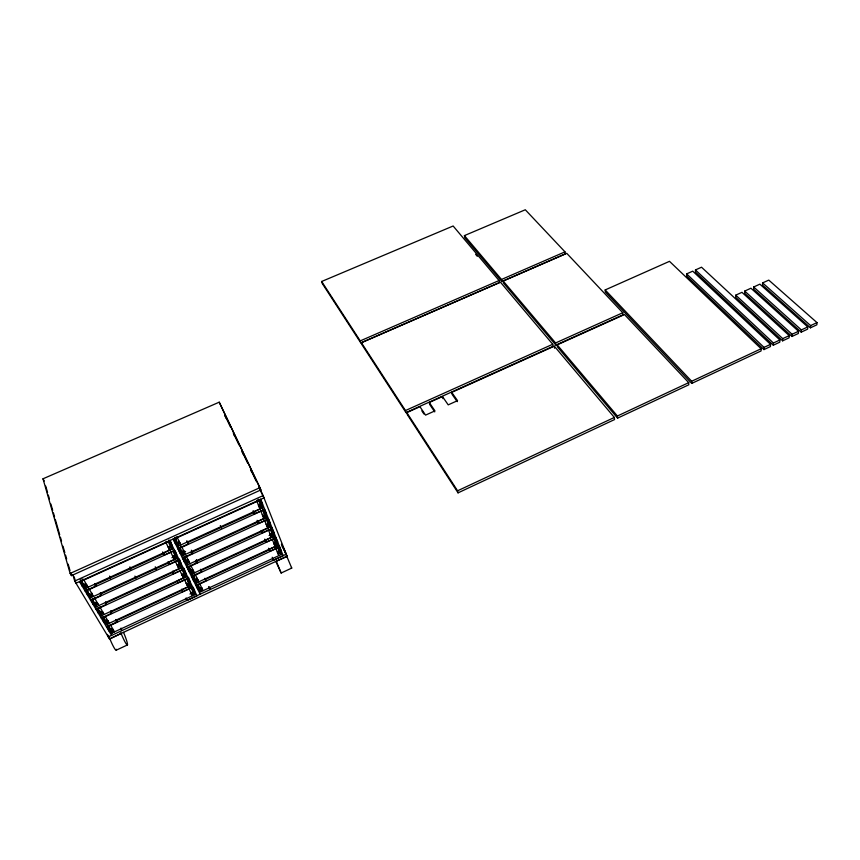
<?xml version="1.0" encoding="UTF-8"?>
<svg xmlns="http://www.w3.org/2000/svg" width="860" height="860" viewBox="0 0 860 860"><rect width="100%" height="100%" fill="white"/><g stroke="black" fill="none" stroke-linecap="round" stroke-linejoin="round"><path stroke-width="1.29" d="M735.751 295.163L735.73 297.323L782.664 340.829L789.104 337.819L789.211 335.615L741.965 292.325L735.751 295.163L782.761 338.636L782.664 340.829M744.728 291.067L744.695 293.238L791.963 336.475L798.381 333.476L798.51 331.261L750.93 288.229L744.728 291.067L792.071 334.271L791.963 336.475M753.683 286.982L753.639 289.154L801.23 332.132L807.637 329.144L807.766 326.929L759.864 284.165L753.683 286.982L801.359 329.928L801.23 332.132M762.605 282.908L762.54 285.09L810.475 327.81L816.85 324.822L817 322.608L768.765 280.102L762.605 282.908L810.614 325.596L810.475 327.81M761.132 348.752L761.078 350.944L691.73 383.42L605.354 292.045L605.171 289.938L669.488 261.332L761.132 348.752L691.676 381.26L691.73 383.42M763.97 349.59L764.035 347.397L686.635 273.888L692.741 271.158L770.528 344.355L770.452 346.548L763.97 349.59L686.699 276.028L686.635 273.888M773.333 345.204L773.409 343.011L695.45 269.943L701.524 267.213L779.88 339.979L779.794 342.173L773.333 345.204L695.493 272.082L695.45 269.943M284.294 550.389L291.733 568.073L281.156 573.029L276.329 561.343M451.715 392.386L457.541 400.652L448.221 404.866L442.459 396.557L429.28 402.502L434.945 410.876L425.56 415.122L419.949 406.694L406.812 412.617L407.339 414.66L458.058 492.855L614.534 419.572L614.352 417.444L554.324 346.161L451.715 392.386L452.156 394.45L457.251 401.685M617.587 418.143L688.774 384.807L688.709 382.646L624.489 314.545L557.194 344.86L557.463 346.967L617.587 418.143L617.394 416.014L557.194 344.86M116.304 650.149L127.484 644.925M458.058 492.855L457.584 490.802L614.352 417.444M617.394 416.014L688.709 382.646M764.035 347.397L770.528 344.355M773.409 343.011L779.88 339.979M782.761 338.636L789.211 335.615M792.071 334.271L798.51 331.261M801.359 329.928L807.766 326.929M810.614 325.596L817 322.608M108.414 625.22L109.972 630.348L108.876 630.864L107.306 625.725M197.026 584.058L198.961 589.046L197.886 589.541L195.962 584.553M200.627 588.089L201.702 587.595M112.466 630.993L112.198 630.122L113.305 629.617L113.574 630.487L112.466 630.993L111.692 629.692L112.8 629.176M109.972 630.348L111.66 633.175L195.08 594.561L193.65 591.669L194.725 591.175L193.285 587.423M201.691 587.907L200.627 588.412L200.305 587.584L201.272 589.745L202.347 589.25L202.025 588.423L200.95 588.917L201.272 589.745M198.961 589.046L200.38 591.938L281.446 554.42L280.263 551.464L281.306 550.98L279.027 546.132M189.963 594.024L192.393 592.895L192.704 593.722L191.629 594.228L190.651 592.056L190.974 592.895L192.038 592.389L192.704 593.722M279.231 553.539L278.188 554.023L277.812 553.227L278.855 552.743L279.231 553.539L278.307 551.378L278.683 552.174L277.64 552.658L277.264 551.862M186.147 598.711L187.039 600.474L197.026 595.829L169.743 540.639M272.212 557.259L273.501 560.258L283.209 555.754L260.698 499.348M109.456 638.883L287.057 556.205M72.864 574.652L74.702 581.048L109.585 639.098L120.776 633.616M259.075 487.168L263.085 495.607L287.143 556.42L276.35 561.182M103.254 616.534L104.812 621.683L103.705 622.188L102.146 617.05M192.683 575.168L194.607 580.156L193.532 580.661L191.608 575.673M107.339 622.339L107.07 621.479L108.177 620.963L108.446 621.834L107.339 622.339L106.554 621.017L107.661 620.501M273.985 543.595L275.039 543.111L275.598 544.498L274.544 544.982L274.168 544.187L275.221 543.703M279.618 546.756L269.825 551.292L269.072 549.454L277.834 545.401L276.63 542.391L277.683 541.908L275.404 537.059M187.674 583.22L188.308 584.886L187.222 585.38L186.91 584.553L187.985 584.047M197.703 579.554L196.628 580.048L196.951 580.876L198.026 580.382L197.048 578.189L197.37 579.027L196.284 579.522L196.951 580.876M104.812 621.683L106.522 624.553L190.114 585.843L187.265 578.361M194.607 580.156L196.048 583.101L277.242 545.509L274.458 538.553L193.253 576.039L196.585 582.854L194.177 576.641M188.319 579.479L190.705 585.735L181.697 589.906L182.6 591.701L192.683 587.036M116.111 620.791L182.245 590.154M205.293 579.489L269.105 549.938M189.78 587.649L188.705 588.143L192.35 595.668M276.705 547.379L275.651 547.863L278.78 555.495M106.457 626.822L116.788 622.038L115.993 619.479M195.854 585.402L205.884 580.747L204.906 578.275M98.019 607.719L99.567 612.857L98.438 613.384L96.9 608.235M102.437 611.686L101.319 612.202L102.114 613.545L103.243 613.029L102.974 612.159L101.856 612.675L102.114 613.545M182.825 573.674L183.148 574.512L182.051 575.017L181.729 574.179L182.739 576.393L183.825 575.888L183.513 575.05L182.417 575.555M188.265 566.138L190.189 571.126L189.093 571.631L187.168 566.633M192.973 569.986L191.877 570.481L191.554 569.653L192.554 571.868L193.64 571.362L193.317 570.535L192.231 571.04L192.554 571.868M275.963 537.607L266.095 542.165L265.332 540.295L274.157 536.221L272.942 533.168L274.007 532.684L271.717 527.836M269.083 535.63L271.524 534.501L271.9 535.296L270.835 535.791L270.47 534.995M183.169 577.049L184.255 576.544M271.083 536.522L272.136 536.027M99.567 612.857L101.297 615.782L185.663 576.877L182.814 569.395M190.189 571.126L191.651 574.114L273.566 536.339L270.739 529.265L188.802 566.933L192.199 573.867L189.307 566.407M183.879 570.513L186.254 576.759L177.16 580.962L178.084 582.779L188.254 578.092M110.994 612.03L177.74 581.242M200.993 570.513L266.589 540.252M101.243 618.082L111.671 613.277L110.876 610.718M191.457 576.447L201.584 571.771L200.606 569.298M177.16 565.009L178.267 564.504L178.966 565.912L177.859 566.417L178.181 567.256L179.278 566.74L178.643 565.074M92.686 598.743L94.224 603.892L93.095 604.419L91.579 599.345M183.76 556.947L185.685 561.935L184.588 562.44L182.664 557.452M97.126 602.709L95.997 603.226L96.804 604.601L97.943 604.086L97.674 603.204L96.546 603.731L96.804 604.601M177.482 565.848L178.579 565.342L178.267 564.504M272.255 528.309L262.289 532.888L261.515 530.996L270.427 526.9L269.191 523.794L270.266 523.31L267.976 518.451M188.856 561.365L187.76 561.87L188.082 562.709L189.178 562.203L188.856 561.365L188.179 559.967L188.501 560.795L187.394 561.3L187.072 560.473L188.082 562.709M268.148 525.954L267.073 526.449L266.707 525.654L267.772 525.159L268.148 525.954L267.567 524.525L266.493 525.009L266.127 524.213M94.224 603.892L95.997 606.859L181.137 567.75L177.816 559.021M185.685 561.935L187.179 564.977L269.836 527.008L266.955 519.827L184.287 557.688L187.727 564.73L184.846 557.269M178.407 558.882L181.739 567.643L172.559 571.857L173.494 573.717L183.76 568.997M105.683 603.172L173.258 572.126M195.295 561.999L262.891 530.942M95.944 609.202L106.468 604.365L105.672 601.807M186.996 567.342L197.209 562.655L196.23 560.172M85.065 590.971L95.793 586.079L95.008 583.521M177.826 548.68L188.232 543.939L187.254 541.456M162.648 551.926L164.077 555.108L174.526 550.346M253.388 511.442L254.506 513.871L264.654 509.249M182.513 551.12L183.631 550.615L184.32 552.045L184.642 552.883L183.535 553.388L182.836 551.959L183.954 551.453L183.631 550.615M87.645 590.906L88.795 594.776L87.645 595.292L85.774 588.96M179.192 547.605L181.116 552.593L179.998 553.109L178.084 548.11M268.492 518.86L258.43 523.461L257.645 521.536L266.643 517.419L265.375 514.269L266.46 513.775L264.171 508.926M92.289 594.109L91.149 594.625L91.407 595.496L92.547 594.98L91.461 592.712L91.73 593.583L90.579 594.099L91.407 595.496M171.925 557.71L174.333 556.613M185.62 551.453L183.212 552.55L183.535 553.388M174.655 557.452L173.537 557.957L172.516 555.689L172.828 556.528L173.946 556.022L174.655 557.452L174.021 555.775M264.332 516.452L263.246 516.946L262.88 516.15L263.955 515.656L264.332 516.452L263.74 515L262.666 515.484L262.289 514.688M88.795 594.776L90.59 597.797L176.526 558.484L173.688 550.991M181.116 552.593L182.632 555.689L266.041 517.537L263.106 510.227L179.675 548.271L183.18 555.431L180.783 549.217M174.29 550.851L177.138 558.366L167.872 562.601L168.829 564.493L179.181 559.753M100.394 594.12L168.592 562.902M190.834 552.733L257.828 522.074M185.061 556.345L186.168 555.839L189.92 563.719M90.558 600.162L101.179 595.303L100.383 592.733M182.449 558.086L192.758 553.367L191.361 550.228M166.786 541.445L165.668 541.961L169.603 550.067M175.805 537.36L176.924 536.844L180.793 544.971M257.731 500.165L256.635 500.671L260 508.883M81.754 580.339L83.269 585.488L82.108 586.015L80.249 579.672M85.914 586.24L85.656 585.37L86.806 584.843L87.075 585.714L85.914 586.24L85.075 584.821L86.226 584.295M168.098 547.046L169.226 546.541L169.947 547.992L168.818 548.497L168.506 547.659L169.635 547.154L169.947 547.992M174.548 538.102L176.461 543.101L175.343 543.606L173.43 538.618M254.506 513.871L253.711 511.915L262.784 507.776L261.505 504.573L262.59 504.078L260.3 499.23M179.708 542.563L178.59 543.079L178.912 543.907L180.03 543.402L178.998 541.112L179.321 541.94L178.203 542.456L178.912 543.907M260.075 505.992L258.989 506.486L259.354 507.282L260.451 506.787L259.849 505.304L258.763 505.809L258.387 505.013M83.269 585.488L85.097 588.562L171.85 549.045L168.538 540.306M176.461 543.101L177.999 546.24L262.182 507.894L259.204 500.466L174.999 538.704L178.557 545.982L175.354 537.629M163.11 553.195L172.462 548.927L169.141 540.166M94.901 584.95L163.959 553.485M187.416 542.789L255.226 511.893M87.892 589.132L89.042 588.616L93.45 596.485M180.471 546.938L181.589 546.423L185.394 554.42M70.144 573.448L259.946 487.652L219.225 402.179L43 478.794L70.144 573.448L71.455 575.63L260.849 489.942L259.946 487.652M74.702 581.048L263.085 495.607M405.985 412.585L405.469 410.542L552.722 344.258L500.456 282.188L361.415 342.699L361.974 344.72L405.985 412.585L553.001 346.365L552.722 344.258M555.872 345.075L555.592 342.968L622.78 312.739L566.751 253.334L503.175 281.005L503.498 283.069L555.872 345.075L622.941 314.857L622.78 312.739M321.661 281.478L360.243 340.893L499.058 280.532L499.402 282.596L360.802 342.914L322.242 283.456L321.661 281.478L453.134 225.997L499.058 280.532M464.411 235.608L501.498 279.468L564.988 251.862L565.224 253.947L501.831 281.532L464.776 237.639L464.411 235.608L525.299 209.765L564.988 251.862M102.738 618.394L102.394 617.523L102.77 618.318M605.171 289.938L691.676 381.26M503.175 281.005L555.592 342.968M475.601 254.291L477.311 256.312M107.855 627.005L107.618 626.478M434.719 411.886L429.753 404.555L429.28 402.502M421.851 410.854L423.948 414.015M361.415 342.699L405.469 410.542M406.812 412.617L457.584 490.802M282.402 546.702L282.757 547.261M291.368 567.46L291.733 568.073M79.485 581.618L111.585 635.411M95.729 602.355L96.546 603.731M112.198 630.122L111.424 628.821L111.692 629.692M87.978 587.251L83.506 579.253L82.345 579.78L82.087 578.909M98.814 605.569L94.482 597.808M104.103 614.491L99.835 606.848M105.361 616.609L109.295 623.263M114.401 631.896L110.263 624.478M85.398 584.499L86.312 586.025M94.686 584.198L95.793 586.079M100.093 593.443L101.179 595.303M105.404 602.538L106.468 604.365M110.628 611.481L111.671 613.277M115.756 620.275L116.788 622.038M120.808 628.918L121.819 630.649L121.023 628.101M43 478.794L44.258 480.987M281.156 573.029L275.813 561.419M186.91 584.553L186.233 583.188L186.545 584.026L187.63 583.521L188.308 584.886M174.311 559.495L170.43 551.518M178.934 568.761L175.107 560.903M180.03 570.976L183.481 577.877M187.953 586.842L184.244 579.221M172.462 548.927L170.903 545.788L172.022 545.283L170.129 540.274M177.138 558.366L175.601 555.28L176.719 554.764L175.29 551.013M181.739 567.643L180.234 564.601L181.331 564.096L179.428 559.097M186.254 576.759L184.782 573.781L185.868 573.276L183.965 568.277M190.705 585.735L189.254 582.8L190.339 582.295L188.426 577.296M171.85 549.045L168.237 541.768L81.442 581.188L85.677 588.304L84.914 585.735M176.526 558.484L172.978 551.324L87 590.541L91.16 597.528L90.397 594.97M181.137 567.75L177.644 560.72L92.471 599.732L96.556 606.601L95.406 602.753M185.663 576.877L182.234 569.965L97.846 608.762L101.867 615.524L100.695 611.675M190.114 585.843L186.738 579.049L103.125 617.641L107.081 624.295L106.296 621.737M178.579 565.342L179.278 566.74M183.148 574.512L183.825 575.888M173.129 539.102L200.176 594.206M194.371 572.857L190.673 565.106M198.746 581.854L195.102 574.211M203.046 590.691L199.466 583.166M188.232 543.939L186.814 540.757M191.845 551.475L192.758 553.367M196.316 560.784L197.209 562.655M200.702 569.943L201.584 571.771M205.024 578.941L205.884 580.747M196.263 585.198L196.596 585.982L196.241 585.198M260.849 489.942L219.225 402.179M224.675 414.875L230.405 426.925M233.275 432.956L239.005 444.996M241.875 451.027L247.605 463.078M250.475 469.098L256.205 481.148M224.998 415.907L226.148 418.315M233.597 433.988L234.748 436.396M242.197 452.059L243.337 454.478M250.798 470.14L251.937 472.548M259.387 488.211L263.977 497.854L76.002 583.198L74.154 576.802M282.263 545.713L286.251 554.173L108.295 636.948L107.521 634.4M281.392 544.187L287.143 556.42M259.215 499.724L261.505 504.573M258.785 499.294L262.784 507.776M267.697 518.601L268.836 521.031M258.537 499.703L259.677 502.132M263.096 509.41L265.375 514.269M258.193 499.423L262.182 507.894M263.214 510.141L266.643 517.419M266.912 518.946L269.191 523.794M262.633 510.27L266.041 517.537M266.45 518.408L270.427 526.9M267.815 522.246L269.524 525.89M270.663 528.319L272.942 533.168M260.451 506.787L259.699 505.196L260.344 506.798M266.428 519.752L269.836 527.008M270.75 528.943L274.157 536.221M267.901 523.213L269.04 525.632M271.513 531.469L272.652 533.899M274.351 537.543L276.63 542.391M259.064 505.003L260.182 507.411M271.577 532.039L272.717 534.468M274.426 538.113L277.834 545.401M270.739 530.276L273.566 536.339M274.007 538.113L276.286 542.972M277.984 546.616L280.263 551.464M274.06 538.639L276.329 543.498M278.608 548.347L281.446 554.42M273.846 538.242L277.242 545.509M260.569 510.421L263.88 518.515M278.027 548.476L280.865 554.528L278.124 547.691L197.639 584.983L200.907 591.691L198.499 585.477M264.439 520.02L267.697 527.997M274.856 542.907L275.598 544.498M268.234 529.459L271.448 537.317M269.9 533.587L270.276 534.383L271.33 533.888L271.9 535.296M253.152 510.722L253.711 511.915M257.097 520.332L258.43 523.461M261.171 530.448L262.289 532.888M264.772 539.102L265.332 540.295M264.966 539.725L266.095 542.165M268.524 548.25L269.825 551.292M272.212 528.997L272.222 528.954M220.343 525.546L221.385 528.008M97.373 609.084L97.298 609.224M272.76 558.452L273.501 560.258M272.351 539.532L275.146 546.476M209.141 587.101L210.119 589.584L208.776 586.563M196.553 559.753L197.531 562.236M197.961 585.703L199.896 590.691M192.672 574.372L196.048 583.101M188.759 566.633L191.651 574.114M184.889 557.409L186.33 561.15M184.287 557.495L187.179 564.977M180.224 549.454L182.632 555.689M183.148 557.355L184.588 561.107M174.644 537.511L177.999 546.24M178.611 548.1L180.052 551.851M192.694 588.315L195.08 594.561M191.737 586.67L193.65 591.669M191.64 587.197L194.5 594.668L191.178 587.982L108.317 626.381L112.208 632.917L111.424 630.358M187.34 577.802L189.275 582.994M182.868 568.772L185.319 575.308M178.332 559.602L180.804 566.224M187.534 585.735L188.007 586.982M173.709 550.271L176.698 558.226M169.011 540.779L171.559 547.583M169.183 548.949L169.656 550.207M186.104 597.969L187.039 600.474M181.664 589.186L182.6 591.701M172.559 571.201L173.494 573.717M167.893 561.978L168.829 564.493M163.153 552.593L164.077 555.108M155.251 566.804L156.144 569.298M134.934 576.092L135.794 578.619M129.924 566.858L130.784 569.384M282.37 546.863L282.661 547.745M109.661 576.092L110.478 578.64M110.091 628.037L111.66 633.175M106.285 620.146L106.554 621.017M104.963 619.415L106.522 624.553M108.575 635.776L109.585 639.098M99.749 610.632L101.297 615.782M94.837 603L95.997 606.859M89.44 593.927L90.59 597.797M84.818 583.951L85.075 584.821M83.57 583.413L85.097 588.562M45.73 486.104L47.569 492.5M48.3 495.059L49.407 498.886M50.869 504.003L52.707 510.399M53.449 512.958L54.545 516.795M55.287 519.354L59.695 534.705M60.426 537.263L61.533 541.101M62.995 546.218L64.833 552.604M65.575 555.162L66.671 559M68.144 564.117L69.982 570.513M70.713 573.072L71.455 575.63M360.243 340.893L360.802 342.914M442.459 396.557L442.921 398.621M501.498 279.468L501.831 281.532M554.324 346.161L554.592 348.257M123.507 632.326A12.04 1.333 67.4 0 1 127.334 645.054A12.04 1.333 67.4 0 1 120.766 632.605M116.358 649.321A12.062 1.451 67.4 0 1 109.865 638.829M92.203 600.613L91.805 599.742L92.16 600.624M86.774 591.508L86.398 590.616L86.774 591.508M81.259 582.241L80.851 581.338L81.259 582.241M182.954 558.054L183.32 558.914L182.986 558.118M178.729 549.583L178.353 548.712L178.74 549.594M268.277 519.128L268.642 519.988L268.277 519.128"/></g></svg>
